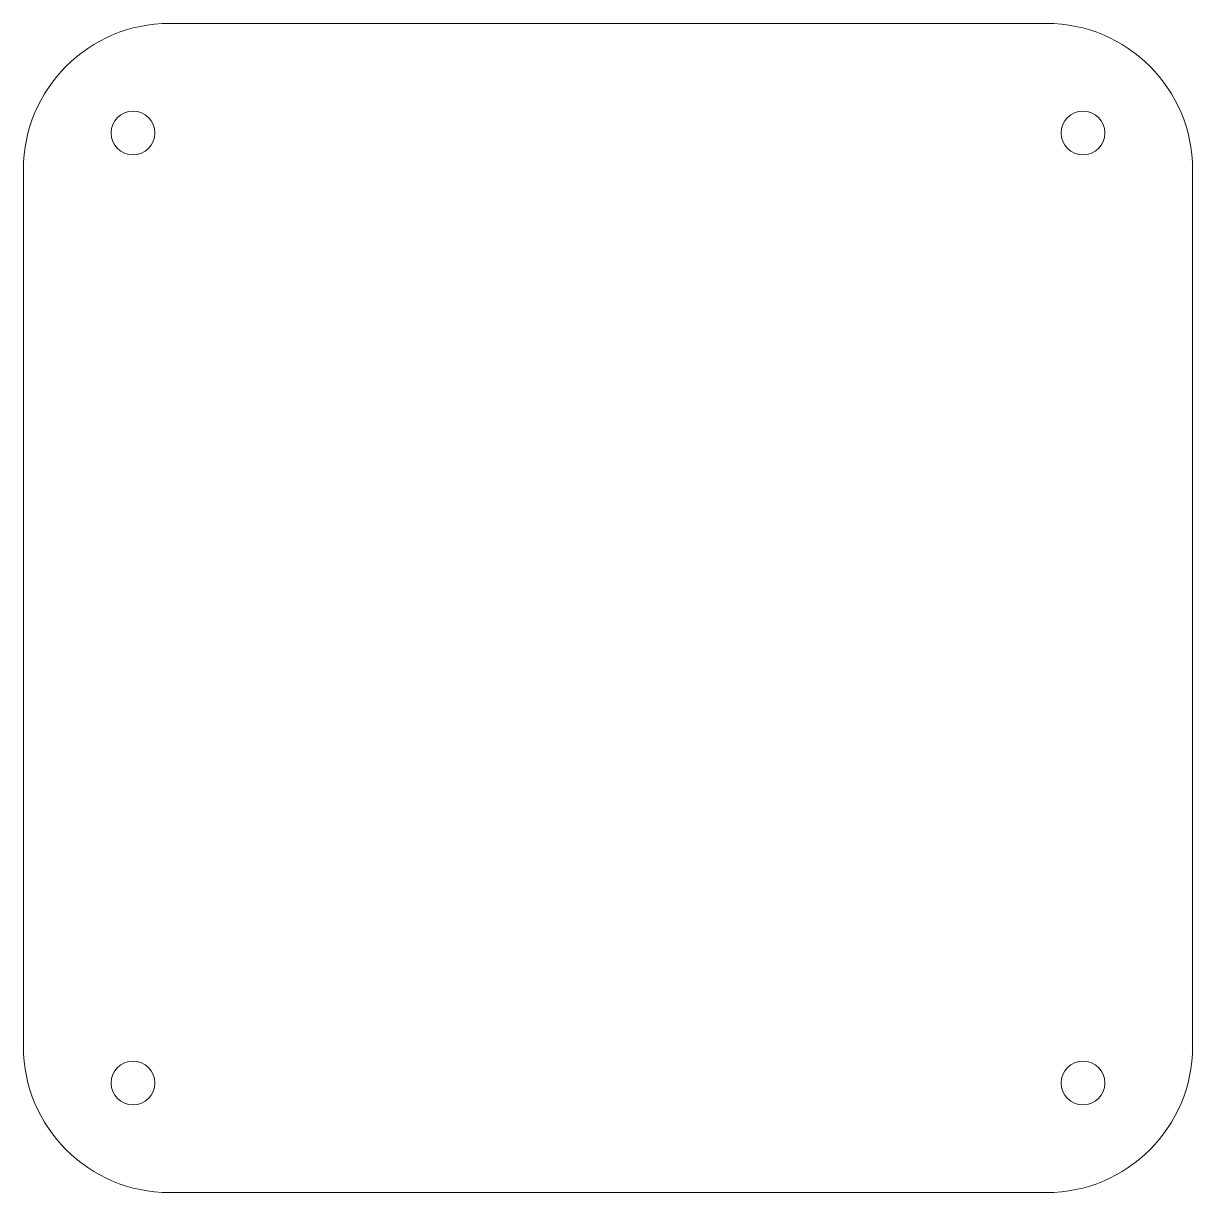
# Model space of a CAD drawing. Header units: millimetres. Extents: x 0 to 160, y 0 to 160.
import ezdxf

# ---------------------------------------------------------------- set-up
doc = ezdxf.new("R2010")
doc.units = ezdxf.units.MM
doc.layers.add('LayerBaseFrame', color=1, linetype='CONTINUOUS', lineweight=0)

msp = doc.modelspace()

# ---------------------------------------------------------------- linework, layer by layer
at = {"layer": 'LayerBaseFrame'}
for p, q in [((20, 160), (140, 160)), ((0, 20), (0, 140)), ((160, 140), (160, 20)), ((140, 0), (20, 0))]:
    msp.add_line(p, q, dxfattribs=at)
for centre in [(15, 145), (145, 145), (15, 15), (145, 15)]:
    msp.add_circle(centre, 3, dxfattribs=at)
for centre, start, end in [((20, 140), 90, 180), ((140, 140), 0, 90), ((20, 20), 180, 270), ((140, 20), 270, 0)]:
    msp.add_arc(centre, 20, start, end, dxfattribs=at)

doc.saveas('drawing.dxf')
